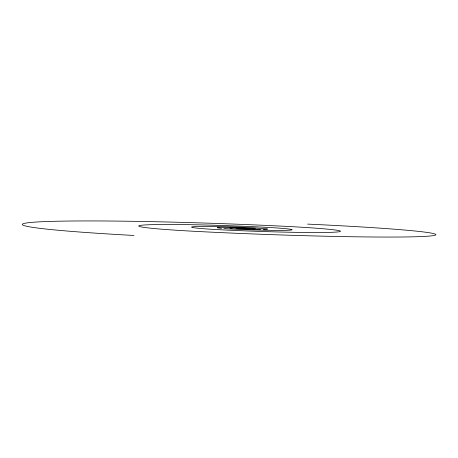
<?xml version="1.0" encoding="UTF-8"?>
<svg xmlns="http://www.w3.org/2000/svg" width="458" height="458" viewBox="0 0 458 458"><rect width="100%" height="100%" fill="white"/><g stroke="black" fill="none" stroke-linecap="round" stroke-linejoin="round"><path stroke-width="0.69" d="M217.395 227.683L233.586 227.506L255.06 228.639M267.415 229.086L264.174 229.344M255.049 228.737L252.856 228.857M230.059 227.992L248.677 228.479M236.517 228.153L242.328 228.313L239.763 228.244M248.66 228.571L247.177 228.616M245.448 228.479L244.807 228.485M263.963 229.349L263.304 229.361M260.585 229.372L236.128 228.634M248.94 228.828L240.089 228.525M243.965 228.468L243.564 228.462M242.024 228.302L242.643 228.324L242.167 228.279M242.963 228.41L242.637 228.508M241.921 228.267L242.385 228.313M242.236 228.204L243.112 228.239M242.139 228.199L242.437 228.29M242.683 228.296L245.454 228.382M243.038 228.313L242.15 228.405M242.883 228.33L243.238 228.324M240.479 228.399L239.763 228.342M223.899 228.542L232.16 229.046A44.437 1.603 2.1 0 0 289.525 230.185A44.437 1.603 2.1 0 0 261.77 227.105A93.581 3.561 2.1 0 0 144.465 224.987A93.581 3.561 2.1 0 0 196.179 231.399A172.792 6.063 2.1 0 0 425.82 236.339A172.792 6.063 2.1 0 0 307.633 224.105M237.816 228.387L236.523 228.25M231.977 228.347L230.076 228.095M221.46 228.347L221.008 228.307M220.487 228.256L217.413 227.763M267.426 229L252.427 227.718A45.869 1.712 2.1 0 0 194.352 226.63A45.869 1.712 2.1 0 0 220.876 229.784A87.856 3.137 2.1 0 0 335.399 232.126A87.856 3.137 2.1 0 0 278.699 226A197.009 7.878 2 0 0 36.749 221.998A197.009 7.878 2 0 0 134.017 235.464"/></g></svg>
